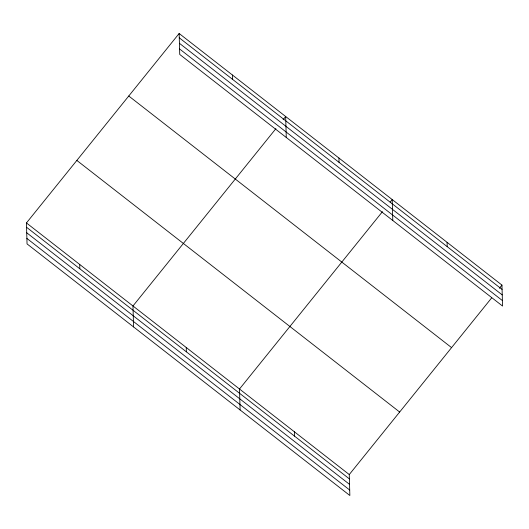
<?xml version="1.0" encoding="UTF-8"?>
<svg xmlns="http://www.w3.org/2000/svg" width="529" height="529" viewBox="0 0 529 529"><rect width="100%" height="100%" fill="white"/><g stroke="black" fill="none" stroke-linecap="round" stroke-linejoin="round"><path stroke-width="0.79" d="M491.679 297.86L349.266 474.559L349.854 495.508L27.039 243.902L26.45 222.947L179.146 33.492L501.961 285.098L502.55 306.053L179.734 54.441L179.146 33.492M275.907 128.646L132.977 305.98L133.566 326.929M283.108 119.713L285.68 116.525L286.262 137.474M382.441 211.673L239.511 389.007L240.093 409.962M390.151 202.104L392.207 199.552L392.789 220.507M499.396 288.292L501.961 285.098M179.271 37.824L502.087 289.429M179.424 43.305L502.239 294.918M179.582 48.959L502.398 300.565M128.759 96.013L451.574 347.619M76.837 160.426L399.659 412.038M26.45 222.947L349.266 474.559M26.569 227.278L349.385 478.89M26.721 232.767L349.543 484.372M26.88 238.414L349.702 490.026M447.084 242.328L447.21 246.659M338.944 158.039L339.063 162.37M294.389 431.783L294.508 436.114M232.41 75.006L232.535 79.337M186.241 347.493L186.367 351.825M79.714 264.467L79.833 268.798"/></g></svg>
